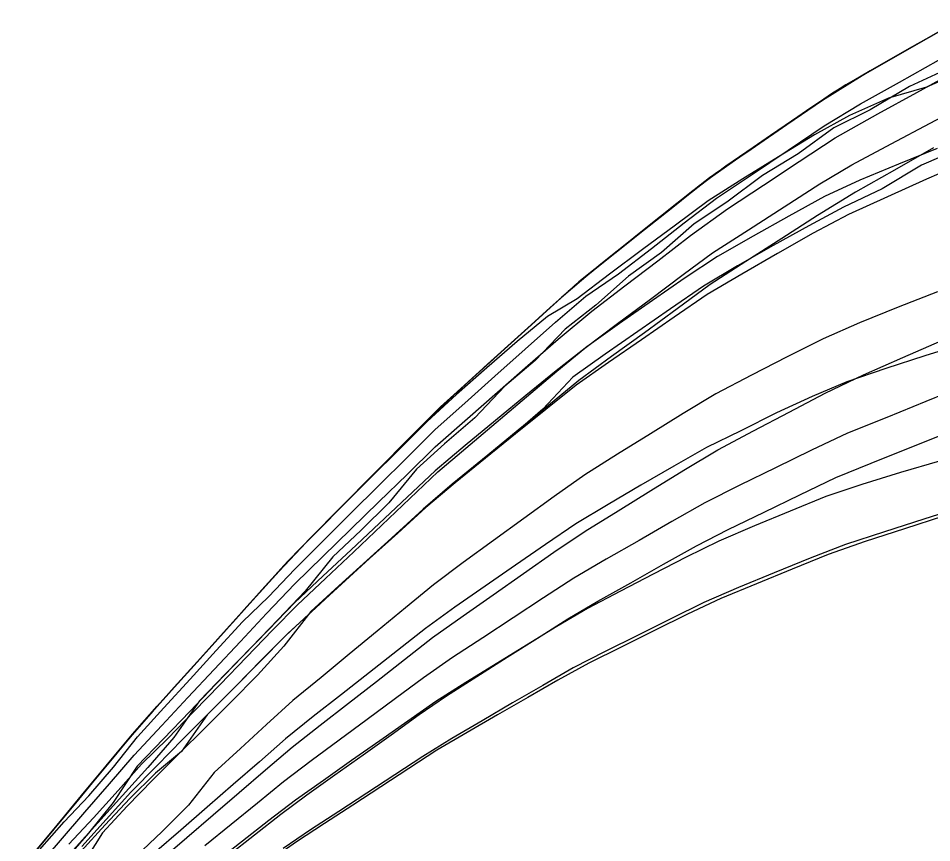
# Model space of a CAD drawing. Header units: metres. Extents: x -15 to 15, y -74.3 to -65.7.
# Drawn here: x -13.868 to -11.25, y -68.415 to -66.051 of the extents above; entities that cross this region are included whole.
import ezdxf

# ---------------------------------------------------------------- set-up
doc = ezdxf.new("R2010")
doc.units = ezdxf.units.M
doc.header["$MEASUREMENT"] = 0
doc.layers.add('Layer 01', color=12, linetype='Continuous', true_color=0xc80000)
doc.layers.add('Layer 02', color=192, linetype='Continuous', true_color=0x7d26cd)

msp = doc.modelspace()

# ---------------------------------------------------------------- linework, layer by layer
at = {"layer": 'Layer 01'}
for points in [[(-13.8227, -68.4439, 1.8545), (-13.7522, -68.3588, 1.9559), (-13.6818, -68.2739, 2.0571), (-13.6113, -68.1888, 2.1585), (-13.5409, -68.1038, 2.2598), (-13.4699, -68.0238, 2.3551), (-13.3948, -67.9404, 2.4545), (-13.3197, -67.857, 2.5539), (-13.2446, -67.7736, 2.6533), (-13.1696, -67.6902, 2.7527), (-13.0946, -67.6069, 2.852), (-13.0189, -67.5296, 2.9441), (-12.9384, -67.4483, 3.0411), (-12.8579, -67.3669, 3.138), (-12.7775, -67.2856, 3.2349), (-12.697, -67.2043, 3.3318), (-12.6181, -67.1294, 3.421), (-12.5313, -67.0508, 3.5147), (-12.4449, -66.9726, 3.6079), (-12.3581, -66.894, 3.7016), (-12.2714, -66.8154, 3.7953), (-12.1854, -66.746, 3.878), (-12.0915, -66.6711, 3.9672), (-11.9973, -66.5961, 4.0566), (-11.9032, -66.5211, 4.146), (-11.8128, -66.4566, 4.2229), (-11.7102, -66.3863, 4.3067), (-11.6076, -66.316, 4.3904), (-11.5147, -66.2523, 4.4663), (-11.4055, -66.19, 4.5405), (-11.2933, -66.126, 4.6168), (-11.1812, -66.0621, 4.6931)], [(-13.8275, -68.4497, 1.8476), (-13.757, -68.3646, 1.949), (-13.6867, -68.2797, 2.0502), (-13.6164, -68.1949, 2.1512), (-13.5459, -68.1098, 2.2526), (-13.4701, -68.0241, 2.3548), (-13.395, -67.9407, 2.4542), (-13.3199, -67.8573, 2.5536), (-13.2449, -67.7738, 2.653), (-13.1698, -67.6904, 2.7525), (-13.0949, -67.6072, 2.8516), (-13.0127, -67.5234, 2.9515), (-12.9323, -67.4421, 3.0484), (-12.8518, -67.3607, 3.1454), (-12.7713, -67.2794, 3.2423), (-12.6909, -67.1981, 3.3392), (-12.6034, -67.1162, 3.4368), (-12.5166, -67.0376, 3.5305), (-12.4302, -66.9592, 3.6238), (-12.3434, -66.8806, 3.7175), (-12.2521, -66.7992, 3.8146), (-12.1581, -66.7242, 3.9039), (-12.064, -66.6492, 3.9933), (-11.9698, -66.5741, 4.0828), (-11.8705, -66.4961, 4.1758), (-11.768, -66.4259, 4.2595), (-11.6654, -66.3556, 4.3432), (-11.5628, -66.2853, 4.427), (-11.4495, -66.2151, 4.5106), (-11.3374, -66.1512, 4.5868), (-11.2252, -66.0872, 4.6631)], [(-13.807, -68.4355, 1.8852), (-13.7365, -68.3553, 1.9904), (-13.6661, -68.2812, 2.0999), (-13.5956, -68.1988, 2.2035), (-13.5262, -68.1118, 2.3), (-13.451, -68.0288, 2.3999), (-13.3759, -67.9464, 2.5002), (-13.3008, -67.864, 2.6005), (-13.2256, -67.7817, 2.701), (-13.1506, -67.7096, 2.8089), (-13.0759, -67.6304, 2.9086), (-12.9954, -67.5505, 3.0067), (-12.9148, -67.4705, 3.1047), (-12.8343, -67.3904, 3.2028), (-12.7538, -67.3104, 3.3008), (-12.6733, -67.2304, 3.3989), (-12.5887, -67.1543, 3.4921), (-12.5019, -67.0769, 3.5868), (-12.4151, -66.9996, 3.6816), (-12.3283, -66.9223, 3.7764), (-12.2418, -66.8476, 3.8678), (-12.1478, -66.7835, 3.9655), (-12.0536, -66.7109, 4.0569), (-11.9594, -66.6375, 4.1476), (-11.8666, -66.5666, 4.2351), (-11.764, -66.4977, 4.3199), (-11.6613, -66.4287, 4.4048), (-11.5587, -66.3598, 4.4897), (-11.4546, -66.2966, 4.5674), (-11.3424, -66.2339, 4.6447), (-11.2302, -66.1713, 4.722)], [(-13.8181, -68.4909, 1.9015), (-13.7476, -68.4092, 2.0056), (-13.677, -68.3277, 2.1098), (-13.6064, -68.2461, 2.214), (-13.5359, -68.1642, 2.318), (-13.4569, -68.0792, 2.4257), (-13.3818, -67.9988, 2.5275), (-13.3067, -67.9185, 2.6295), (-13.2315, -67.8383, 2.7315), (-13.1564, -67.7581, 2.8336), (-13.0758, -67.6732, 2.9416), (-12.9953, -67.5947, 3.0407), (-12.9148, -67.5161, 3.1398), (-12.8343, -67.4374, 3.2389), (-12.7537, -67.3588, 3.338), (-12.6732, -67.2802, 3.4372), (-12.581, -67.199, 3.5401), (-12.4942, -67.1231, 3.6359), (-12.4074, -67.0471, 3.7317), (-12.3205, -66.9712, 3.8276), (-12.2238, -66.8909, 3.9292), (-12.1297, -66.8186, 4.0206), (-12.0355, -66.7462, 4.1122), (-11.9413, -66.6738, 4.2037), (-11.835, -66.5971, 4.3009), (-11.7324, -66.5293, 4.3865), (-11.6298, -66.4614, 4.4723), (-11.5271, -66.3936, 4.558), (-11.4048, -66.325, 4.6448), (-11.2927, -66.2633, 4.7229), (-11.1804, -66.2016, 4.801)], [(-13.723, -68.4189, 2.0711), (-13.6526, -68.3441, 2.1801), (-13.5821, -68.265, 2.2861), (-13.5147, -68.1902, 2.3852), (-13.4397, -68.1166, 2.4918), (-13.3646, -68.0391, 2.5959), (-13.2894, -67.9613, 2.6999), (-13.2143, -67.8835, 2.8037), (-13.1391, -67.8055, 2.9075), (-13.0679, -67.7334, 3.0034), (-12.9874, -67.6572, 3.1044), (-12.9068, -67.5809, 3.2054), (-12.8263, -67.5045, 3.3062), (-12.7457, -67.428, 3.407), (-12.6654, -67.3519, 3.5076), (-12.5853, -67.284, 3.5977), (-12.4984, -67.2102, 3.6953), (-12.4116, -67.1365, 3.7928), (-12.3248, -67.0627, 3.8903), (-12.2446, -66.9967, 3.9779), (-12.1504, -66.9264, 4.071), (-12.0562, -66.8561, 4.1642), (-11.962, -66.7858, 4.2574), (-11.8782, -66.7236, 4.3399), (-11.7756, -66.6578, 4.4272), (-11.6729, -66.5919, 4.5145), (-11.5703, -66.526, 4.6017), (-11.4786, -66.4711, 4.6745), (-11.3664, -66.4113, 4.754), (-11.2542, -66.3514, 4.8335), (-11.1604, -66.3019, 4.8994)], [(-13.4601, -68.4647, 2.6826), (-13.3849, -68.4002, 2.7952), (-13.3098, -68.3356, 2.9078), (-13.2347, -68.2711, 3.0205), (-13.1596, -68.2066, 3.1332), (-13.083, -68.1413, 3.2475), (-13.0025, -68.0784, 3.3573), (-12.922, -68.0154, 3.4671), (-12.8415, -67.9525, 3.5769), (-12.761, -67.8896, 3.6868), (-12.6805, -67.8268, 3.7966), (-12.5935, -67.7647, 3.9052), (-12.5067, -67.7039, 4.0113), (-12.4199, -67.6431, 4.1175), (-12.3331, -67.5824, 4.2237), (-12.2431, -67.5213, 4.3307), (-12.149, -67.4632, 4.432), (-12.0549, -67.4052, 4.5333), (-11.9607, -67.3472, 4.6346), (-11.8634, -67.2889, 4.7368), (-11.7609, -67.2345, 4.8316), (-11.6583, -67.1801, 4.9265), (-11.5556, -67.1258, 5.0214), (-11.4453, -67.0735, 5.1127), (-11.3332, -67.024, 5.199), (-11.221, -66.9745, 5.2854)], [(-13.2664, -68.4514, 3.0527), (-13.1912, -68.3922, 3.1682), (-13.1161, -68.3332, 3.2837), (-13.041, -68.2777, 3.3929), (-12.9605, -68.2204, 3.5057), (-12.8799, -68.163, 3.6185), (-12.7994, -68.1054, 3.7312), (-12.7188, -68.0479, 3.8439), (-12.6405, -67.994, 3.95), (-12.5536, -67.9387, 4.0591), (-12.4668, -67.8834, 4.1682), (-12.3799, -67.8282, 4.2773), (-12.2931, -67.7729, 4.3863), (-12.2069, -67.7224, 4.486), (-12.1127, -67.6696, 4.5901), (-12.0185, -67.6168, 4.6942), (-11.9243, -67.564, 4.7983), (-11.833, -67.5166, 4.8919), (-11.7303, -67.4671, 4.9894), (-11.6276, -67.4177, 5.0869), (-11.525, -67.3683, 5.1844), (-11.4236, -67.3269, 5.2662), (-11.3114, -67.2818, 5.3549), (-11.1992, -67.2367, 5.4436)]]:
    msp.add_polyline3d(points, dxfattribs=at)
at = {"layer": 'Layer 02'}
for points in [[(-11.1608, -66.0509, 4.7064), (-11.2787, -66.1177, 4.6267), (-11.3904, -66.1815, 4.5508), (-11.5023, -66.2453, 4.4747), (-11.6096, -66.3174, 4.3888), (-11.712, -66.3875, 4.3052), (-11.8145, -66.4578, 4.2215), (-11.9167, -66.5318, 4.1333), (-12.0106, -66.6066, 4.0441), (-12.1045, -66.6815, 3.9548), (-12.1985, -66.7565, 3.8655), (-12.2921, -66.8341, 3.773), (-12.3786, -66.9125, 3.6795), (-12.4651, -66.9909, 3.5861), (-12.5518, -67.0695, 3.4925), (-12.6383, -67.1478, 3.3992), (-12.7218, -67.2293, 3.302), (-12.802, -67.3104, 3.2054), (-12.8821, -67.3913, 3.1089), (-12.9625, -67.4727, 3.012), (-13.0429, -67.5539, 2.9152), (-13.1209, -67.6362, 2.8171), (-13.196, -67.7195, 2.7178), (-13.271, -67.8028, 2.6185), (-13.346, -67.8862, 2.5192), (-13.421, -67.9695, 2.4198), (-13.4954, -68.0522, 2.3213), (-13.5681, -68.1366, 2.2207), (-13.6385, -68.2216, 2.1194), (-13.7089, -68.3066, 2.0181), (-13.7794, -68.3916, 1.9168), (-13.8498, -68.4766, 1.8155)], [(-11.1644, -66.0525, 4.7044), (-11.2737, -66.1149, 4.6301), (-11.3851, -66.1784, 4.5544), (-11.4964, -66.2419, 4.4787), (-11.5963, -66.3082, 4.3997), (-11.6987, -66.3784, 4.3161), (-11.801, -66.4485, 4.2325), (-11.9002, -66.5187, 4.1489), (-11.9943, -66.5937, 4.0595), (-12.0884, -66.6687, 3.9701), (-12.1824, -66.7436, 3.8808), (-12.2753, -66.8189, 3.7911), (-12.362, -66.8975, 3.6974), (-12.4487, -66.976, 3.6038), (-12.5354, -67.0546, 3.5102), (-12.6221, -67.1331, 3.4166), (-12.7058, -67.2132, 3.3212), (-12.7862, -67.2945, 3.2243), (-12.8667, -67.3758, 3.1274), (-12.9471, -67.4571, 3.0306), (-13.0275, -67.5384, 2.9337), (-13.1067, -67.6203, 2.836), (-13.1817, -67.7037, 2.7366), (-13.2568, -67.7871, 2.6373), (-13.3319, -67.8705, 2.5378), (-13.4069, -67.9539, 2.4384), (-13.482, -68.0373, 2.339), (-13.5555, -68.1214, 2.2389), (-13.6259, -68.2064, 2.1375), (-13.6959, -68.2908, 2.0369), (-13.7664, -68.3759, 1.9355), (-13.8369, -68.461, 1.8341)], [(-11.1956, -66.0703, 4.6832), (-11.307, -66.1338, 4.6075), (-11.4185, -66.1975, 4.5317), (-11.5338, -66.2654, 4.4507), (-11.6357, -66.3352, 4.3675), (-11.7378, -66.4052, 4.2841), (-11.8401, -66.4753, 4.2006), (-11.9399, -66.5503, 4.1112), (-12.0336, -66.625, 4.0221), (-12.1275, -66.6999, 3.9329), (-12.2215, -66.7748, 3.8437), (-12.3126, -66.8527, 3.7508), (-12.3992, -66.9312, 3.6573), (-12.4859, -67.0097, 3.5637), (-12.5726, -67.0883, 3.4701), (-12.6594, -67.1669, 3.3764), (-12.7406, -67.2483, 3.2793), (-12.821, -67.3296, 3.1825), (-12.9015, -67.4109, 3.0855), (-12.982, -67.4923, 2.9886), (-13.0624, -67.5736, 2.8916), (-13.1392, -67.6565, 2.7929), (-13.2143, -67.7399, 2.6935), (-13.2894, -67.8234, 2.594), (-13.3645, -67.9068, 2.4946), (-13.4397, -67.9903, 2.3951), (-13.5148, -68.0737, 2.2956), (-13.5862, -68.1585, 2.1946), (-13.6567, -68.2436, 2.0932), (-13.7272, -68.3287, 1.9918), (-13.7977, -68.4138, 1.8904), (-13.8683, -68.4989, 1.789)], [(-11.2022, -66.0741, 4.6788), (-11.3143, -66.138, 4.6025), (-11.4263, -66.2019, 4.5264), (-11.5341, -66.2656, 4.4504), (-11.6367, -66.336, 4.3666), (-11.7393, -66.4062, 4.2829), (-11.8418, -66.4765, 4.1992), (-11.9384, -66.5491, 4.1126), (-12.0325, -66.6241, 4.0232), (-12.1267, -66.6992, 3.9338), (-12.2207, -66.7742, 3.8444), (-12.3107, -66.851, 3.7528), (-12.3975, -66.9296, 3.6591), (-12.4843, -67.0082, 3.5654), (-12.571, -67.0869, 3.4717), (-12.6578, -67.1655, 3.3781), (-12.7388, -67.2466, 3.2814), (-12.8193, -67.3279, 3.1845), (-12.8998, -67.4092, 3.0876), (-12.9803, -67.4906, 2.9906), (-13.0607, -67.5719, 2.8937), (-13.1376, -67.6547, 2.795), (-13.2127, -67.7381, 2.6956), (-13.2878, -67.8216, 2.5962), (-13.3629, -67.905, 2.4967), (-13.4363, -67.9865, 2.3995), (-13.5114, -68.0699, 2.3002), (-13.583, -68.1546, 2.1993), (-13.6535, -68.2397, 2.0979), (-13.7239, -68.3247, 1.9965), (-13.7928, -68.4078, 1.8976), (-13.8633, -68.4928, 1.7962)], [(-11.243, -66.0973, 4.651), (-11.3534, -66.1603, 4.5759), (-11.4642, -66.2235, 4.5006), (-11.5781, -66.2958, 4.4145), (-11.6794, -66.3652, 4.3318), (-11.7811, -66.4348, 4.2488), (-11.8871, -66.5082, 4.1614), (-11.9802, -66.5825, 4.0729), (-12.0738, -66.657, 3.984), (-12.1675, -66.7317, 3.895), (-12.2614, -66.8066, 3.8057), (-12.3496, -66.8863, 3.7108), (-12.4362, -66.9647, 3.6174), (-12.5229, -67.0432, 3.5238), (-12.6096, -67.1218, 3.4301), (-12.6945, -67.2017, 3.3348), (-12.7749, -67.283, 3.238), (-12.8554, -67.3643, 3.1411), (-12.9359, -67.4457, 3.0441), (-13.0164, -67.527, 2.9472), (-13.0962, -67.6087, 2.8498), (-13.1713, -67.6921, 2.7504), (-13.2464, -67.7756, 2.651), (-13.3215, -67.859, 2.5515), (-13.3967, -67.9425, 2.452), (-13.4718, -68.026, 2.3526), (-13.5458, -68.1097, 2.2528), (-13.6163, -68.1948, 2.1514), (-13.6868, -68.2799, 2.0499), (-13.7573, -68.365, 1.9485), (-13.8278, -68.4501, 1.8471)], [(-11.1605, -66.2023, 4.8229), (-11.265, -66.2486, 4.7425), (-11.3739, -66.2798, 4.6447), (-11.4854, -66.3295, 4.5583), (-11.5862, -66.3856, 4.4726), (-11.6888, -66.4479, 4.3827), (-11.7912, -66.511, 4.2935), (-11.8907, -66.574, 4.2062), (-11.9849, -66.6438, 4.1127), (-12.0791, -66.714, 4.0194), (-12.1732, -66.7846, 3.9266), (-12.2663, -66.8551, 3.8349), (-12.3517, -66.9066, 3.7228), (-12.4385, -66.9777, 3.6233), (-12.5253, -67.0531, 3.527), (-12.6121, -67.1296, 3.4317), (-12.6962, -67.2075, 3.3358), (-12.7767, -67.2877, 3.2379), (-12.8573, -67.3679, 3.14), (-12.9378, -67.4482, 3.0422), (-13.0183, -67.529, 2.9448), (-13.0957, -67.6082, 2.8505), (-13.1708, -67.6915, 2.7512), (-13.2459, -67.775, 2.6517), (-13.321, -67.8584, 2.5522), (-13.3961, -67.9419, 2.4528), (-13.4712, -68.0253, 2.3534), (-13.5453, -68.1091, 2.2535), (-13.6158, -68.1942, 2.1521), (-13.6839, -68.2763, 2.0542), (-13.7543, -68.3613, 1.9529), (-13.8248, -68.4464, 1.8515)], [(-11.2023, -66.1952, 4.7716), (-11.3141, -66.2461, 4.6857), (-11.4261, -66.313, 4.6118), (-11.5303, -66.3652, 4.5319), (-11.6326, -66.4401, 4.4521), (-11.735, -66.5022, 4.3623), (-11.8374, -66.5778, 4.2829), (-11.931, -66.6403, 4.194), (-12.0248, -66.7222, 4.1106), (-12.1187, -66.7907, 4.0163), (-12.2124, -66.874, 3.934), (-12.3007, -66.9429, 3.8411), (-12.3869, -67.0319, 3.7565), (-12.4736, -67.1059, 3.6594), (-12.5595, -67.1966, 3.5764), (-12.6461, -67.2713, 3.4801), (-12.7268, -67.344, 3.3801), (-12.8062, -67.4401, 3.2966), (-12.8866, -67.5195, 3.1982), (-12.9671, -67.5949, 3.0968), (-13.046, -67.6937, 3.0163), (-13.1235, -67.7754, 2.9185), (-13.1986, -67.8539, 2.8152), (-13.2738, -67.9313, 2.711), (-13.3489, -68.0087, 2.6068), (-13.422, -68.1135, 2.5282), (-13.497, -68.1991, 2.4306), (-13.5695, -68.2794, 2.3269), (-13.6401, -68.3586, 2.2208), (-13.7106, -68.437, 2.1142)], [(-11.2347, -66.4243, 4.9112), (-11.3456, -66.4689, 4.8214), (-11.4565, -66.5151, 4.7329), (-11.5575, -66.5622, 4.6466), (-11.6597, -66.6184, 4.5526), (-11.7618, -66.6756, 4.4594), (-11.8639, -66.7338, 4.3671), (-11.9567, -66.7953, 4.2729), (-12.0508, -66.8605, 4.1761), (-12.1448, -66.9263, 4.0797), (-12.2388, -66.9927, 3.9839), (-12.3265, -67.0617, 3.8864), (-12.4134, -67.133, 3.787), (-12.5002, -67.2045, 3.6878), (-12.587, -67.2764, 3.5889), (-12.6729, -67.3486, 3.4904), (-12.7534, -67.424, 3.3888), (-12.8339, -67.4995, 3.2872), (-12.9145, -67.575, 3.1857), (-12.995, -67.6506, 3.0842), (-13.0755, -67.7265, 2.983), (-13.1514, -67.8043, 2.8799), (-13.2266, -67.8826, 2.7763), (-13.3017, -67.9607, 2.6726), (-13.3769, -68.0389, 2.569), (-13.4521, -68.1171, 2.4654), (-13.5272, -68.1955, 2.362), (-13.5963, -68.2998, 2.2793), (-13.6667, -68.3874, 2.18), (-13.7373, -68.4688, 2.0756)], [(-11.1683, -66.4243, 4.9854), (-11.2798, -66.4717, 4.8971), (-11.3916, -66.5398, 4.8244), (-11.5032, -66.5923, 4.7401), (-11.602, -66.6457, 4.6509), (-11.7043, -66.703, 4.5576), (-11.8065, -66.7609, 4.4649), (-11.9044, -66.8194, 4.3731), (-11.9985, -66.8839, 4.2757), (-12.0925, -66.9489, 4.1787), (-12.1865, -67.0142, 4.082), (-12.2784, -67.08, 3.9858), (-12.3643, -67.1716, 3.9038), (-12.4511, -67.2463, 3.807), (-12.5379, -67.3172, 3.7073), (-12.6247, -67.3874, 3.6072), (-12.7079, -67.459, 3.5058), (-12.7884, -67.5322, 3.4026), (-12.8689, -67.6055, 3.2994), (-12.9494, -67.6788, 3.1962), (-13.0299, -67.7522, 3.0932), (-13.1073, -67.8518, 3.0123), (-13.1824, -67.9343, 2.912), (-13.2576, -68.011, 2.8073), (-13.3327, -68.0861, 2.7014), (-13.4078, -68.1607, 2.5952), (-13.4829, -68.2353, 2.489), (-13.5563, -68.3107, 2.3821), (-13.6268, -68.3871, 2.274), (-13.6943, -68.4945, 2.194)], [(-11.2451, -66.4225, 4.8982), (-11.3568, -66.4866, 4.8226), (-11.4689, -66.5495, 4.7455), (-11.5773, -66.6162, 4.6615), (-11.6797, -66.6829, 4.5751), (-11.7824, -66.7487, 4.4879), (-11.8852, -66.8145, 4.3994), (-11.9792, -66.8839, 4.3058), (-12.0734, -66.9527, 4.2115), (-12.1676, -67.0211, 4.1169), (-12.2618, -67.0893, 4.0221), (-12.3487, -67.1609, 3.9232), (-12.4355, -67.2323, 3.8239), (-12.5223, -67.3034, 3.7244), (-12.6091, -67.3744, 3.6248), (-12.6936, -67.4464, 3.5243), (-12.7742, -67.5203, 3.4215), (-12.8547, -67.5939, 3.3186), (-12.9352, -67.6675, 3.2157), (-13.0157, -67.7412, 3.1127), (-13.0956, -67.8151, 3.0097), (-13.1707, -67.8911, 2.9045), (-13.2458, -67.967, 2.7991), (-13.321, -68.0428, 2.6937), (-13.3961, -68.1185, 2.5883), (-13.4712, -68.1943, 2.4829), (-13.5454, -68.2707, 2.3773), (-13.6159, -68.3485, 2.2702), (-13.6865, -68.4261, 2.1629)], [(-11.1587, -66.4663, 5.0271), (-11.2652, -66.5123, 4.9446), (-11.377, -66.5626, 4.8583), (-11.4886, -66.6132, 4.7723), (-11.5899, -66.6673, 4.6837), (-11.6923, -66.7256, 4.591), (-11.7947, -66.7844, 4.4987), (-11.8941, -66.8431, 4.4074), (-11.9882, -66.9079, 4.3102), (-12.0823, -66.9729, 4.2131), (-12.1763, -67.0381, 4.1163), (-12.2691, -67.1033, 4.0202), (-12.3559, -67.173, 3.9197), (-12.4427, -67.2428, 3.8192), (-12.5295, -67.3127, 3.7188), (-12.6163, -67.3827, 3.6185), (-12.7001, -67.454, 3.5174), (-12.7806, -67.5273, 3.4142), (-12.8611, -67.6006, 3.311), (-12.9416, -67.6739, 3.2078), (-13.0221, -67.7473, 3.1047), (-13.1015, -67.8212, 3.0014), (-13.1766, -67.8971, 2.8961), (-13.2518, -67.9729, 2.7907), (-13.3269, -68.0486, 2.6853), (-13.4, -68.1533, 2.6065), (-13.4745, -68.2161, 2.4925), (-13.5483, -68.288, 2.3835), (-13.6188, -68.3637, 2.275), (-13.6894, -68.4402, 2.1669)], [(-11.2339, -66.8354, 5.1855), (-11.3458, -66.8794, 5.0959), (-11.4575, -66.924, 5.0068), (-11.5614, -66.9701, 4.9172), (-11.6639, -67.0222, 4.8209), (-11.7664, -67.0747, 4.725), (-11.8688, -67.1277, 4.6295), (-11.9623, -67.1841, 4.5305), (-12.0564, -67.2426, 4.4295), (-12.1505, -67.3013, 4.3286), (-12.2446, -67.3604, 4.2281), (-12.3323, -67.4221, 4.1248), (-12.4191, -67.4851, 4.02), (-12.5059, -67.5483, 3.9153), (-12.5927, -67.6117, 3.8107), (-12.6783, -67.6756, 3.7061), (-12.7588, -67.742, 3.5984), (-12.8394, -67.8083, 3.4906), (-12.9199, -67.8747, 3.3829), (-13.0005, -67.9411, 3.2752), (-13.081, -68.0078, 3.1677), (-13.1565, -68.0764, 3.0579), (-13.2317, -68.1451, 2.9478), (-13.3068, -68.2137, 2.8376), (-13.3804, -68.3076, 2.7467), (-13.4555, -68.3834, 2.6413), (-13.5306, -68.4534, 2.532)], [(-11.1644, -66.9863, 5.3481), (-11.2701, -67.0186, 5.2592), (-11.3817, -67.0554, 5.1669), (-11.4931, -67.0939, 5.0755), (-11.5924, -67.1356, 4.9823), (-11.6949, -67.1826, 4.8837), (-11.7972, -67.2336, 4.7873), (-11.8955, -67.2815, 4.6906), (-11.9895, -67.3356, 4.587), (-12.0835, -67.3902, 4.4837), (-12.1774, -67.4452, 4.3808), (-12.2699, -67.5004, 4.2788), (-12.3567, -67.5599, 4.1718), (-12.4434, -67.6196, 4.065), (-12.5302, -67.6794, 3.9583), (-12.6169, -67.7395, 3.8518), (-12.7006, -67.8008, 3.7443), (-12.7811, -67.8639, 3.6346), (-12.8616, -67.927, 3.5249), (-12.9421, -67.9902, 3.4152), (-13.0226, -68.0534, 3.3056), (-13.1019, -68.1172, 3.1957), (-13.177, -68.1828, 3.0836), (-13.2522, -68.2482, 2.9715), (-13.3273, -68.3136, 2.8593), (-13.4024, -68.3789, 2.7471), (-13.4775, -68.4444, 2.635)], [(-11.154, -67.1039, 5.4176), (-11.2666, -67.1496, 5.3309), (-11.3788, -67.1954, 5.2426), (-11.4911, -67.2409, 5.1541), (-11.595, -67.2898, 5.0595), (-11.6976, -67.34, 4.9624), (-11.8003, -67.39, 4.8652), (-11.9005, -67.4405, 4.7673), (-11.9947, -67.4944, 4.6638), (-12.0889, -67.5482, 4.5602), (-12.1831, -67.6021, 4.4566), (-12.2759, -67.6563, 4.3529), (-12.3627, -67.7133, 4.2448), (-12.4496, -67.7702, 4.1365), (-12.5364, -67.8272, 4.0283), (-12.6233, -67.8843, 3.9202), (-12.7067, -67.9425, 3.8105), (-12.7873, -68.002, 3.6988), (-12.8678, -68.0614, 3.5871), (-12.9484, -68.1208, 3.4754), (-13.0289, -68.1804, 3.3637), (-13.1079, -68.2405, 3.2515), (-13.183, -68.3019, 3.1371), (-13.2582, -68.3633, 3.0227), (-13.3334, -68.4246, 2.9083)], [(-11.2277, -67.3213, 5.4592), (-11.3392, -67.3539, 5.3648), (-11.4505, -67.3877, 5.271), (-11.5536, -67.4226, 5.1784), (-11.656, -67.4644, 5.0772), (-11.7583, -67.5069, 4.9765), (-11.8606, -67.5502, 4.8763), (-11.9543, -67.5963, 4.7732), (-12.0484, -67.645, 4.6672), (-12.1425, -67.6941, 4.5613), (-12.2365, -67.7438, 4.4558), (-12.3247, -67.7955, 4.3479), (-12.4115, -67.8488, 4.2379), (-12.4984, -67.9024, 4.1279), (-12.5852, -67.9562, 4.0181), (-12.6713, -68.0103, 3.9086), (-12.7518, -68.0668, 3.7954), (-12.8323, -68.1234, 3.6822), (-12.9129, -68.1799, 3.569), (-12.9934, -68.2365, 3.4558), (-13.0739, -68.2934, 3.3428), (-13.1499, -68.3517, 3.2275), (-13.2251, -68.4104, 3.1117), (-13.3002, -68.4689, 2.9959)], [(-11.1644, -67.4532, 5.586), (-11.2728, -67.4872, 5.496), (-11.385, -67.5232, 5.4033), (-11.497, -67.5596, 5.3108), (-11.5987, -67.5992, 5.2134), (-11.7014, -67.6411, 5.1124), (-11.804, -67.6834, 5.0116), (-11.9032, -67.7264, 4.9108), (-11.9974, -67.7729, 4.8038), (-12.0916, -67.8197, 4.6968), (-12.1858, -67.8667, 4.59), (-12.2781, -67.9141, 4.4832), (-12.3649, -67.9643, 4.3717), (-12.4518, -68.0145, 4.2602), (-12.5386, -68.0653, 4.1489), (-12.6253, -68.1159, 4.0375), (-12.7085, -68.1675, 3.9244), (-12.789, -68.2203, 3.8094), (-12.8694, -68.2731, 3.6944), (-12.9499, -68.3259, 3.5793), (-13.0304, -68.3787, 3.4643), (-13.1092, -68.4322, 3.3486)], [(-11.216, -67.4791, 5.5472), (-11.3283, -67.5151, 5.4544), (-11.4404, -67.5515, 5.3618), (-11.547, -67.5888, 5.2687), (-11.6497, -67.6306, 5.1677), (-11.7523, -67.6727, 5.0668), (-11.8549, -67.7152, 4.9661), (-11.95, -67.7599, 4.8619), (-12.0442, -67.8064, 4.7549), (-12.1384, -67.8531, 4.6479), (-12.2326, -67.9001, 4.5411), (-12.3213, -67.9487, 4.4318), (-12.4081, -67.9987, 4.3201), (-12.4949, -68.0488, 4.2085), (-12.5818, -68.099, 4.097), (-12.6681, -68.1494, 3.9858), (-12.7486, -68.202, 3.8707), (-12.8292, -68.2545, 3.7555), (-12.9097, -68.3071, 3.6404), (-12.9902, -68.3597, 3.5253), (-13.0707, -68.4125, 3.4103), (-13.1468, -68.4666, 3.2931)]]:
    msp.add_polyline3d(points, dxfattribs=at)

doc.saveas('drawing.dxf')
